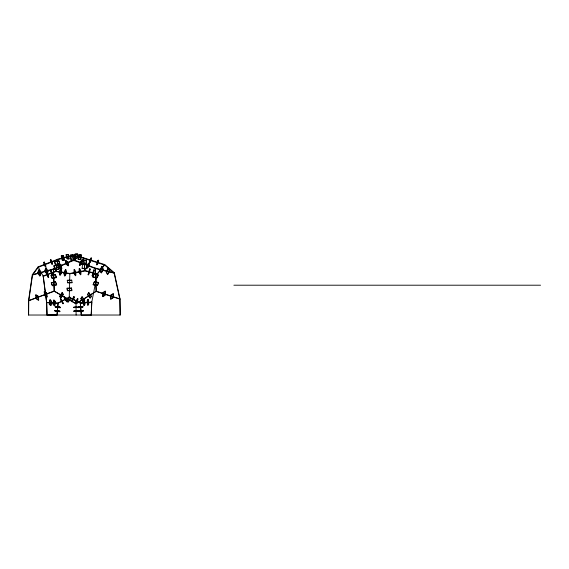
<?xml version="1.0" encoding="UTF-8"?>
<svg xmlns="http://www.w3.org/2000/svg" width="569" height="569" viewBox="0 0 569 569"><rect width="100%" height="100%" fill="white"/><g stroke="black" fill="none" stroke-linecap="round" stroke-linejoin="round"><path stroke-width="0.85" d="M28.585 300.603L28.45 315.027L120.265 315.027L120.023 298.931L114.326 272.764L104.739 264.578L83.401 257.75L72.398 255.125L57.995 259.137L38.109 266.868L32.312 274.685L28.557 300.617L54.162 291.043L76.033 303.654L76.104 315.048M28.628 315.048L28.763 300.766L32.497 275.047M38.109 266.868L43.28 276.342L46.715 302.658L58.138 303.234L69.262 297.345L69.852 273.454L85.137 270.567L97.242 273.874L104.76 264.585M91.161 315.07L91.758 302.239L97.242 273.874M80.321 302.95L69.226 297.174L58.045 303.092L56.943 315.013L46.95 314.998L46.58 302.509L43.137 276.008L55.776 271.178L69.852 273.454M58.138 303.234L57.042 315.07L47.106 315.055L46.736 302.658M82.533 264.251L82.121 268.447L86.531 268.724L86.972 264.727L82.555 264.443M85.962 264.478L86.396 260.474L81.986 260.189L81.552 264.194L86.943 264.535L86.509 268.54L82.1 268.255M55.776 271.178L57.995 259.137M43.28 276.342L55.883 271.52L58.081 259.599L72.412 255.602L83.366 258.219L104.639 265.026L114.134 273.141L119.796 299.081M88.849 271.996L88.103 274.806L89.746 268.76L88.992 271.569M89.283 272.11L88.529 274.919L90.172 268.881L89.425 271.69M92.882 273.099L92.128 275.901L93.778 269.862L93.024 272.672M93.309 273.212L92.555 276.022L94.205 269.976L93.451 272.786M50.698 260.104L50.925 259.514L52.568 263.611L52.341 264.201L50.513 259.677L50.285 260.261L51.928 264.357L52.156 263.774M104.618 265.019L97.164 274.215L85.08 270.915L69.887 273.789L55.883 271.52M91.054 258.44L91.623 257.999L90.336 262.209L89.767 262.65L91.204 257.864L90.635 258.305L89.347 262.515L89.916 262.074M98.153 260.716L98.729 260.275L97.441 264.478L96.865 264.919L98.309 260.14L97.733 260.581L96.445 264.784L97.022 264.343M76.033 303.654L96.246 291.228L120.045 298.938M120.066 315.048L119.817 299.088L96.118 291.413L76.018 303.768L54.268 291.236L28.763 300.766M32.298 274.685L53.415 268.945L73.728 259.834L95.315 268.106L114.326 272.764M58.081 259.599L38.265 267.302L32.49 275.055L53.529 269.336L73.728 260.275L95.194 268.497L114.134 273.141M80.329 302.921L91.808 302.125L91.253 315.013L81.282 315.098L80.321 302.95L81.31 315.048M80.307 303.064L91.758 302.239L80.3 303.092L69.262 297.345M71.054 256.391L75.485 256.292M71.089 260.687L75.549 260.666L75.464 256.221L71.033 256.313L71.111 260.766M67.277 280.581L71.708 280.503M67.619 282.501L72.043 282.416M233.88 285.204L540.55 285.204M46.58 302.509L58.045 303.092M59.005 311.179L59.98 311.72L55.67 311.421L54.695 310.88L60.022 311.279L59.048 310.738L54.738 310.446L55.712 310.98M72.398 255.125L73.728 259.834M72.412 255.602L73.728 260.275M58.237 265.133L59.176 269.073L54.852 269.77L53.913 265.83L59.951 264.884L59.012 260.943L54.688 261.648L55.627 265.581M83.401 257.75L85.137 270.567M83.366 258.219L85.08 270.915M95.315 268.106L96.246 291.228M95.194 268.497L96.118 291.413M53.529 269.336L54.268 291.236M53.415 268.945L54.162 291.043M75.023 254.656L75.08 259.023M74.141 269.621L73.927 272.907L75.336 275.787L75.556 272.501L74.141 269.621M74.56 269.542L74.347 272.828L75.755 275.702L75.976 272.423L74.56 269.542M79.226 268.66L79.006 271.946L80.414 274.827L80.634 271.541L79.226 268.66M79.646 268.582L79.425 271.868L80.834 274.742L81.054 271.463L79.646 268.582M102.961 292.544L102.598 296.556L104.852 295.105L105.208 291.093L102.961 292.544M103.338 292.665L102.982 296.677L105.229 295.226L105.592 291.214L103.338 292.665M110.87 295.105L110.514 299.116L112.762 297.665L113.124 293.654L110.87 295.105M111.254 295.226L110.891 299.237L113.146 297.786L113.501 293.782L111.254 295.226M71.751 300.204L71.623 301.627L73.728 297.95L73.856 296.527L71.751 300.204M72.142 300.411L72.014 301.833L74.119 298.149L74.247 296.726L72.142 300.411M75.442 302.125L75.307 303.547L77.42 299.87L77.548 298.448L75.442 302.125M75.833 302.331L75.698 303.754L77.804 300.069L77.939 298.647L75.833 302.331M81.957 260.005L81.523 264.002L85.933 264.286L86.367 260.282L81.957 260.005L80.222 261.69L79.418 265.488L81.196 263.767L81.993 259.969M75.016 254.144L74.39 258.482L76.744 258.248L77.37 253.902L75.016 254.144M75.385 254.229L74.759 258.575L77.114 258.333L77.74 253.987L75.385 254.229M78.671 255.019L78.045 259.357L80.4 259.123L81.033 254.777L78.671 255.019M79.048 255.104L78.415 259.45L80.77 259.208L81.403 254.862L79.048 255.104M49.887 299.955L49.19 304.152L50.634 305.581L51.331 301.385L49.887 299.955M50.307 299.977L49.61 304.173L51.046 305.603L51.743 301.399L50.307 299.977M53.699 300.148L53.002 304.344L54.446 305.773L55.143 301.57L53.699 300.148M54.119 300.169L53.422 304.365L54.859 305.795L55.556 301.591L54.119 300.169M80.62 261.847L79.816 265.638L81.595 263.916L82.391 260.125L80.62 261.847M87.391 264.443L86.595 268.234L88.366 266.512L89.169 262.714L87.391 264.443M87.797 264.592L86.993 268.39L88.771 266.662L89.568 262.871L87.797 264.592M43.898 262.245L43.678 262.828L45.314 266.932L45.541 266.342L43.898 262.245M44.311 262.081L44.09 262.672L45.726 266.769L45.954 266.185L44.311 262.081M38.784 269.998L37.732 272.565L39.674 276.029L40.726 273.461L38.784 269.998M39.169 269.891L38.116 272.459L40.058 275.922L41.11 273.355L39.169 269.891M45.812 268.084L44.752 270.652L46.701 274.123L47.753 271.555L45.812 268.084M46.196 267.985L45.143 270.552L47.085 274.016L48.137 271.449L46.196 267.985M94.034 274.052L92.818 276.868L97.086 277.558L98.302 274.749L94.034 274.052M94.049 274.386L92.832 277.203L97.1 277.9L98.316 275.083L94.049 274.386M94.34 281.726L93.124 284.543L97.391 285.233L98.608 282.423L94.34 281.726M94.354 282.06L93.138 284.877L97.406 285.574L98.622 282.757L94.354 282.06M78.536 306.712L78.294 307.232L82.711 306.904L82.953 306.385L78.536 306.712M78.572 307.153L78.33 307.665L82.747 307.338L82.989 306.826L78.572 307.153M78.871 310.717L78.622 311.236L83.038 310.909L83.287 310.389L78.871 310.717M78.906 311.158L78.657 311.677L83.074 311.35L83.323 310.83L78.906 311.158M84.013 299.948L83.245 301.378L83.828 305.574L84.596 304.145L84.013 299.948M84.447 299.92L83.679 301.35L84.262 305.539L85.03 304.109L84.447 299.92M87.839 299.678L87.071 301.108L87.654 305.297L88.423 303.867L87.839 299.678M88.273 299.65L87.505 301.072L88.088 305.269L88.856 303.839L88.273 299.65M101.687 266.783L99.76 270.325L101.097 272.828L103.025 269.286L101.687 266.783M102.064 266.875L100.137 270.417L101.474 272.921L103.402 269.379L102.064 266.875M108.01 268.333L106.083 271.875L107.42 274.379L109.348 270.837L108.01 268.333M108.387 268.426L106.46 271.968L107.797 274.471L109.725 270.929L108.387 268.426M60.791 268.973L59.041 271.911L59.823 275.176L61.573 272.238L60.791 268.973M61.196 269.037L59.439 271.975L60.222 275.24L61.978 272.302L61.196 269.037M65.471 269.734L63.721 272.672L64.503 275.937L66.253 272.999L65.471 269.734M65.876 269.798L64.119 272.736L64.902 276.001L66.658 273.063L65.876 269.798M73.906 307.153L78.344 307.132L73.906 307.153M73.913 307.601L78.344 307.573L73.913 307.601M73.934 310.93L78.373 310.909L73.934 310.93M73.942 311.378L78.373 311.35L73.942 311.378M81.858 297.075L80.698 298.768L83.287 302.295L84.447 300.603L81.858 297.075M82.199 296.869L81.04 298.554L83.629 302.082L84.788 300.396L82.199 296.869M88.579 292.95L87.42 294.635L90.009 298.163L91.168 296.477L88.579 292.95M88.92 292.736L87.761 294.429L90.35 297.957L91.509 296.264L88.92 292.736M62.092 292.608L59.61 296.165L60.52 297.843L63.003 294.287L62.092 292.608M62.448 292.815L59.965 296.371L60.876 298.049L63.358 294.493L62.448 292.815M69.361 296.798L66.879 300.361L67.789 302.032L70.279 298.476L69.361 296.798M69.717 297.004L67.234 300.56L68.145 302.239L70.634 298.682L69.717 297.004M55.321 274.521L51.018 275.304L52.099 278.092L56.402 277.309L55.321 274.521M55.335 274.855L51.032 275.645L52.113 278.433L56.416 277.644L55.335 274.855M55.57 281.847L51.267 282.637L52.348 285.425L56.651 284.642L55.57 281.847M55.584 282.188L51.281 282.978L52.362 285.766L56.665 284.977L55.584 282.188M58.977 261.143L54.652 261.84L55.591 265.773L59.916 265.076L58.977 261.143M58.273 264.941L53.948 265.638L54.887 269.578L59.212 268.881L58.273 264.941M75.044 254.727L70.592 254.748L70.67 259.201L75.101 259.101L75.044 254.727M71.715 280.119L67.291 280.204L67.611 282.885L72.035 282.8L71.715 280.119M71.509 287.999L67.085 288.085L67.412 290.382L71.836 290.297L71.509 287.999M71.495 288.376L67.071 288.462L67.398 290.759L71.829 290.674L71.495 288.376M59.418 306.776L55.101 306.485L56.075 307.025L60.385 307.317L59.418 306.776M59.375 307.217L55.065 306.926L56.039 307.466L60.35 307.758L59.375 307.217M68.308 254.563L66.395 254.421L67.313 258.717L69.226 258.867L68.308 254.563M67.917 254.677L66.004 254.528L66.922 258.831L68.842 258.973L67.917 254.677M63.522 255.901L61.601 255.751L62.519 260.054L64.439 260.204L63.522 255.901M63.131 256.007L61.21 255.865L62.135 260.161L64.048 260.31L63.131 256.007M46.587 292.971L44.517 291.57L45.2 295.524L47.27 296.926L46.587 292.971M46.203 293.12L44.133 291.712L44.816 295.667L46.878 297.075L46.203 293.12M38.073 296.157L36.003 294.749L36.686 298.704L38.756 300.112L38.073 296.157M37.689 296.3L35.619 294.898L36.302 298.853L38.365 300.254L37.689 296.3M67.875 261.939L65.691 260.303L66.452 264.066L68.643 265.695L67.875 261.939M67.498 262.103L65.314 260.474L66.075 264.236L68.259 265.865L67.498 262.103M61.125 264.962L58.941 263.333L59.702 267.096L61.886 268.724L61.125 264.962M60.741 265.133L58.557 263.504L59.325 267.259L61.509 268.895L60.741 265.133M65.2 297.985L64.354 296.591L67.099 301.655L65.2 297.985M64.809 298.199L63.956 296.798L66.708 301.862L64.809 298.199M61.488 299.955L60.634 298.554L63.379 303.618L61.488 299.955M61.089 300.162L60.243 298.761L62.988 303.832L61.089 300.162M52.263 273.077L50.748 269.955L52.91 275.809L52.263 273.077M51.85 273.234L50.335 270.111L52.497 275.965L51.85 273.234M48.059 274.685L46.544 271.562L48.706 277.416L48.059 274.685M47.647 274.848L46.132 271.719L48.294 277.572L47.647 274.848"/></g></svg>
